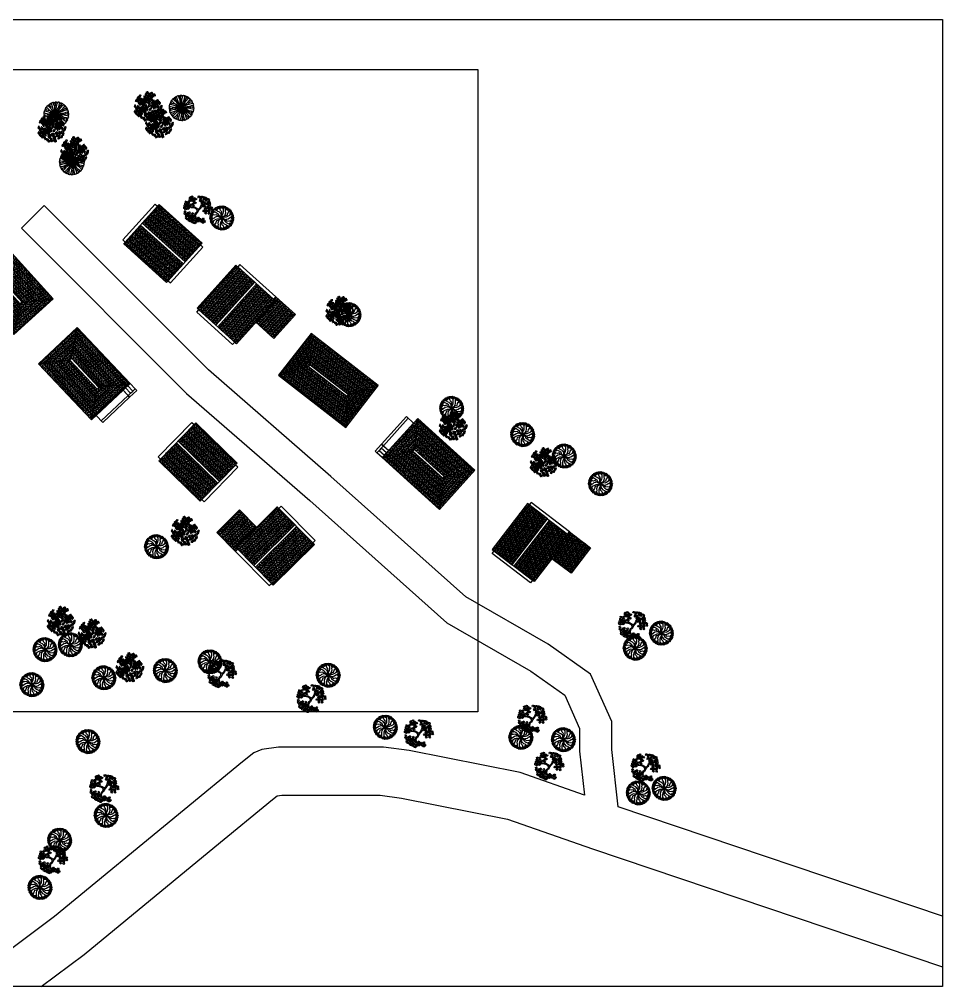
# Model space of a CAD drawing. Header units: millimetres. Extents: x -251401 to 377140, y -30451 to 275830.
# Drawn here: x 144590 to 259514, y 36999 to 157434 of the extents above; entities that cross this region are included whole.
import ezdxf

# ---------------------------------------------------------------- set-up
doc = ezdxf.new("R2010")
doc.units = ezdxf.units.MM
for name, color, linetype in [('0-S3', 3, 'Continuous'), ('0-S8', 8, 'Continuous'), ('A-WALL', 4, 'Continuous')]:
    doc.layers.add(name, color=color, linetype=linetype)
doc.styles.add('DIM', font='txt')

# ---------------------------------------------------------------- blocks, each defined once
blk = doc.blocks.new('A$C18F732BD')
at = {"layer": '0-S8'}
h = blk.add_hatch(dxfattribs=at)
h.set_pattern_fill('GOST_WOOD', color=8, scale=50)
h.set_pattern_definition([(90, (-33427, -13000), (300, -2e-14), [500, -100]), (90, (-33327, -13100), (300, -2e-14), [300, -75, 150, -75]), (90, (-33227, -13250), (300, -2e-14), [500, -100])])
h.paths.add_polyline_path([(-3600, 3300), (-3600, 150), (3600, 150), (3600, 3300)])
h.paths.add_polyline_path([(-3600, -3300), (-3600, -150), (3600, -150), (3600, -3300)])
at = {"layer": '0-S3', "ltscale": 0.3}
for points in [[(-4000, 3000), (-3600, 3000), (-3600, -3000), (-4000, -3000)], [(-3600, 3300), (-3600, 150), (3600, 150), (3600, 3300)], [(4000, 3000), (3600, 3000), (3600, -3000), (4000, -3000)], [(-3600, -3300), (-3600, -150), (3600, -150), (3600, -3300)]]:
    blk.add_lwpolyline(points, close=True, dxfattribs=at)
blk = doc.blocks.new('A$C39F81691')
at = {"layer": '0-S8'}
h = blk.add_hatch(dxfattribs=at)
h.set_pattern_fill('GOST_WOOD', color=8, scale=50)
h.set_pattern_definition([(90, (-107979.5, 11909.5), (300, -2e-14), [500, -100]), (90, (-107879.5, 11809.5), (300, -2e-14), [300, -75, 150, -75]), (90, (-107779.5, 11659.5), (300, -2e-14), [500, -100])])
h.paths.add_polyline_path([(-5300, 3300), (-3000, 150), (3000, 150), (5300, 3300)])
h.paths.add_polyline_path([(-3000, -150), (-5300, -3300), (5300, -3300), (3000, -150)])
h = blk.add_hatch(dxfattribs=at)
h.set_pattern_fill('GOST_WOOD', color=8, scale=50, angle=270)
h.set_pattern_definition([(0, (-107979.5, 11909.5), (-7e-14, -300), [500, -100]), (0, (-108079.5, 11809.5), (-7e-14, -300), [300, -75, 150, -75]), (0, (-108229.5, 11709.5), (-7e-14, -300), [500, -100])])
h.paths.add_polyline_path([(-3000, -150), (-3000, 150), (-5300, 3300), (-5300, -3300)])
h.paths.add_polyline_path([(3000, 150), (3000, -150), (5300, -3300), (5300, 3300)])
at = {"layer": '0-S3', "ltscale": 0.3}
blk.add_lwpolyline([(-5300, 3300), (-5300, -3300), (5300, -3300), (5300, 3300)], close=True, dxfattribs=at)
for points in [[(-5300, 3300), (-3000, 150), (-3000, -150), (-5300, -3300)], [(5300, 3300), (3000, 150), (3000, -150), (5300, -3300)], [(-3000, 150), (3000, 150)], [(-3000, -150), (3000, -150)]]:
    blk.add_lwpolyline(points, dxfattribs=at)
blk = doc.blocks.new('A$C443F042C')
at = {"layer": '0-S8'}
h = blk.add_hatch(dxfattribs=at)
h.set_pattern_fill('GOST_WOOD', color=8, scale=50)
h.set_pattern_definition([(90, (-107479.5, 11909.5), (300, -2e-14), [500, -100]), (90, (-107379.5, 11809.5), (300, -2e-14), [300, -75, 150, -75]), (90, (-107279.5, 11659.5), (300, -2e-14), [500, -100])])
h.paths.add_polyline_path([(-4800, 3300), (-2500, 150), (2500, 150), (4800, 3300)])
h.paths.add_polyline_path([(2500, -150), (-2500, -150), (-4800, -3300), (4800, -3300)])
h = blk.add_hatch(dxfattribs=at)
h.set_pattern_fill('GOST_WOOD', color=8, scale=50, angle=270)
h.set_pattern_definition([(0, (-107479.5, 11909.5), (-7e-14, -300), [500, -100]), (0, (-107579.5, 11809.5), (-7e-14, -300), [300, -75, 150, -75]), (0, (-107729.5, 11709.5), (-7e-14, -300), [500, -100])])
h.paths.add_polyline_path([(-2500, -150), (-2500, 150), (-4800, 3300), (-4800, -3300)])
h.paths.add_polyline_path([(4800, 3300), (2500, 150), (2500, -150), (4800, -3300)])
at = {"layer": '0-S3', "ltscale": 0.3}
blk.add_lwpolyline([(-4800, 3300), (-4800, -3300), (4800, -3300), (4800, 3300)], close=True, dxfattribs=at)
blk.add_lwpolyline([(-4800, 3300), (-4800, -3300), (4800, -3300), (4800, 3300)], close=True, dxfattribs=at)
for points in [[(-4800, 3300), (-2500, 150), (-2500, -150), (-4800, -3300)], [(4800, 3300), (2500, 150), (2500, -150), (4800, -3300)], [(-2500, 150), (2500, 150)], [(-2500, -150), (2500, -150)]]:
    blk.add_lwpolyline(points, dxfattribs=at)
at = {"layer": 'A-WALL', "color": 3}
for points in [[(-4800, 2500), (-6000, 2500), (-6000, -2100), (-4800, -2100)], [(-6000, 2500), (-5700, 2500), (-5700, -2100), (-6000, -2100)], [(-6000, -2100), (-5700, -2100), (-5700, -3300), (-6000, -3300)]]:
    blk.add_lwpolyline(points, close=True, dxfattribs=at)
at = {"layer": 'A-WALL', "color": 2}
for points in [[(-5700, -2100), (-4800, -2100), (-4800, -2500), (-5700, -2500)], [(-5700, -2900), (-4800, -2900), (-4800, -2500), (-5700, -2500)], [(-5700, -2900), (-4800, -2900), (-4800, -3300), (-5700, -3300)]]:
    blk.add_lwpolyline(points, close=True, dxfattribs=at)
blk = doc.blocks.new('A$C50C9255C')
at = {"rotation": 317.8602323437892}
blk.add_blockref('A$C443F042C', (6663, 5668), dxfattribs=at)
blk = doc.blocks.new('A$C481A1E46')
at = {"layer": '0-S8'}
h = blk.add_hatch(dxfattribs=at)
h.set_pattern_fill('GOST_WOOD', color=8, scale=50, angle=270)
h.set_pattern_definition([(0, (-297742.5, 12446.5), (-7e-14, -300), [500, -100]), (0, (-297842.5, 12346.5), (-7e-14, -300), [300, -75, 150, -75]), (0, (-297992.5, 12246.5), (-7e-14, -300), [500, -100])])
h.paths.add_polyline_path([(3300, 3600), (150, 3600), (150, -3600), (3300, -3600)])
h.paths.add_polyline_path([(-3300, 3600), (-150, 3600), (-150, -3600), (-3300, -3600)])
h.paths.add_polyline_path([(-6300, 0), (-3300, 0), (-3300, -3600), (-3000, -3600), (-3000, -4000), (-6300, -4000)])
at = {"layer": '0-S3', "ltscale": 0.3}
for points in [[(3000, 4000), (3000, 3600), (-3000, 3600), (-3000, 4000)], [(-3300, 3600), (-150, 3600), (-150, -3600), (-3300, -3600)], [(3300, 3600), (150, 3600), (150, -3600), (3300, -3600)], [(-6300, 0), (-3300, 0), (-3300, -3600), (-3000, -3600), (-3000, -4000), (-6300, -4000)], [(3000, -4000), (3000, -3600), (-3000, -3600), (-3000, -4000)]]:
    blk.add_lwpolyline(points, close=True, dxfattribs=at)
blk = doc.blocks.new('BRANCHP', base_point=(0.5, 0.5))
at = {"color": 3}
for p, q in [((0.5, 0.5), (0.531, 0.562)), ((0.5, 0.5), (0.562, 0.531)), ((0.5, 0.5), (0.565, 0.514)), ((0.531, 0.562), (0.656, 0.594)), ((0.562, 0.531), (0.719, 0.562)), ((0.565, 0.514), (0.612, 0.512)), ((0.612, 0.512), (0.673, 0.533)), ((0.656, 0.594), (0.719, 0.625)), ((0.673, 0.533), (0.728, 0.53)), ((0.719, 0.625), (0.906, 0.687)), ((0.719, 0.562), (0.812, 0.562)), ((0.728, 0.53), (0.767, 0.501)), ((0.767, 0.501), (0.824, 0.497)), ((0.812, 0.562), (0.906, 0.594)), ((0.824, 0.497), (0.869, 0.526)), ((0.869, 0.526), (0.92, 0.539)), ((0.906, 0.687), (0.97, 0.69)), ((0.906, 0.594), (0.996, 0.623)), ((0.92, 0.539), (0.961, 0.526)), ((0.951, 0.743), (0.931, 0.754)), ((0.962, 0.694), (0.951, 0.743)), ((0.961, 0.526), (0.999, 0.505)), ((0.974, 0.687), (0.962, 0.694)), ((0.97, 0.587), (0.994, 0.594)), ((0.97, 0.571), (0.97, 0.587)), ((1.008, 0.55), (0.97, 0.571)), ((0.987, 0.668), (0.974, 0.687)), ((0.982, 0.647), (0.987, 0.668)), ((0.997, 0.62), (0.982, 0.647)), ((0.994, 0.594), (0.997, 0.62)), ((0.998, 0.504), (1.008, 0.52)), ((1.008, 0.52), (1.008, 0.55))]:
    blk.add_line(p, q, dxfattribs=at)
blk = doc.blocks.new('450')
at = {"xscale": 3048, "yscale": 3048, "zscale": 3048}
for rotation in [120, 90, 59.99999999999999, 30, 150, 180, 210, 240, 270, 300.0000000000001, 330.0000000000001]:
    blk.add_blockref('BRANCHP', (0, 0), dxfattribs=dict(at, rotation=rotation))
blk.add_blockref('BRANCHP', (0, 0), dxfattribs=at)
at = {"style": 'DIM', "flags": 1}
for tag in ['XVALUE', 'YVALUE']:
    blk.add_attdef(tag, (-156, -3521), '', height=0.02, dxfattribs=at)
blk = doc.blocks.new('BRANCHS', base_point=(1.485, 0.588))
at = {"color": 3}
for p, q in [((1.515, 0.652), (1.486, 0.637)), ((1.486, 0.637), (1.492, 0.625)), ((1.497, 0.601), (1.486, 0.588)), ((1.486, 0.588), (1.5, 0.588)), ((1.492, 0.625), (1.502, 0.614)), ((1.502, 0.614), (1.497, 0.601)), ((1.5, 0.588), (1.514, 0.563)), ((1.514, 0.563), (1.521, 0.541)), ((1.531, 0.65), (1.515, 0.652)), ((1.52, 0.596), (1.526, 0.621)), ((1.529, 0.612), (1.52, 0.596)), ((1.521, 0.541), (1.534, 0.54)), ((1.526, 0.621), (1.531, 0.65)), ((1.549, 0.62), (1.529, 0.612)), ((1.529, 0.572), (1.548, 0.576)), ((1.531, 0.565), (1.529, 0.572)), ((1.541, 0.554), (1.531, 0.565)), ((1.534, 0.54), (1.541, 0.554)), ((1.548, 0.576), (1.557, 0.579)), ((1.562, 0.6), (1.549, 0.62)), ((1.557, 0.579), (1.562, 0.6))]:
    blk.add_line(p, q, dxfattribs=at)
blk = doc.blocks.new('472')
at = {"xscale": 3048, "yscale": 3048, "zscale": 3048}
for p, rotation in [((-1135, 1034), 120), ((-969, 941), 120), ((-916, 1250), 120), ((-370, 1153), 59.99999999999999), ((-230, 1425), 59.99999999999999), ((-90, 1651), 59.99999999999999), ((-72, 1059), 59.99999999999999), ((51, 1247), 59.99999999999999), ((208, 1435), 59.99999999999999), ((383, 1097), 59.99999999999999), ((454, 1575), 59.99999999999999), ((567, 1256), 59.99999999999999), ((760, 1369), 59.99999999999999), ((-1459, 99), 180), ((-1328, 743), 120), ((-1091, 659), 120), ((-1109, 34), 180), ((-960, 452), 120), ((-837, 265), 120), ((-776, 865), 120), ((-688, 706), 120), ((-697, -126), 180), ((-557, 490), 120), ((-539, 283), 120), ((-487, -4), 180), ((-329, 180), 120), ((-440, 843), 59.99999999999999), ((-346, 710), 180), ((-215, -107), 180), ((-256, 515), 59.99999999999999), ((-142, 787), 59.99999999999999), ((-75, 99), 180), ((214, 20), 120), ((112, 346), 59.99999999999999), ((164, 580), 59.99999999999999), ((252, 834), 59.99999999999999), ((635, 897), 180), ((1543, -54), 299.9999999999999), ((1578, 125), 299.9999999999999), ((-1468, -576), 180), ((-1293, -201), 180), ((-1293, -792), 180), ((-1170, -436), 180), ((-1074, -1018), 180), ((-977, -605), 180), ((-907, -924), 180), ((-890, -192), 180), ((-776, -483), 180), ((-723, -1196), 180), ((-653, -764), 180), ((-557, -417), 180), ((-399, -276), 180), ((-355, -576), 180), ((-274, -923), 240), ((-206, -501), 180), ((-154, -286), 180), ((-90, -773), 240), ((-54, -1186), 240), ((48, -220), 180), ((191, -613), 240), ((235, -829), 240), ((398, -374), 120), ((366, -1008), 240), ((410, -1242), 240), ((465, -514), 299.9999999999999), ((579, -842), 299.9999999999999), ((798, -467), 299.9999999999999), ((833, -1114), 299.9999999999999), ((886, -720), 299.9999999999999), ((1114, -429), 299.9999999999999), ((1157, -974), 299.9999999999999), ((1341, -692), 299.9999999999999), ((1385, -251), 299.9999999999999), ((-510, -1289), 240), ((-317, -1496), 240), ((68, -1440), 240), ((480, -1468), 240)]:
    blk.add_blockref('BRANCHS', p, dxfattribs=dict(at, rotation=rotation))
for p in [(342, 37), (448, 403), (614, 149), (623, -132), (632, 647), (798, 356), (868, -20), (930, 609), (1052, 290), (1122, 703), (1166, -20), (1333, 450)]:
    blk.add_blockref('BRANCHS', p, dxfattribs=at)
at = {"style": 'DIM', "flags": 1}
for tag in ['XVALUE', 'YVALUE']:
    blk.add_attdef(tag, (32, 138), '', height=0.02, dxfattribs=at)
blk = doc.blocks.new('454')
at = {"color": 3}
for points in [[(-811, 1015), (-786, 1175), (-843, 1270)], [(-659, 1038), (-747, 1193), (-766, 1317)], [(0, 0), (-19, 388), (-135, 563), (-317, 749), (-505, 823), (-633, 952), (-688, 1132), (-679, 1364)], [(-643, 983), (-472, 1155), (-418, 1286), (-398, 1471)], [(-508, 1119), (-569, 1225), (-541, 1425)], [(-257, 1174), (-404, 1180), (-491, 1287), (-512, 1435)], [(-450, 1237), (-427, 1312), (-402, 1470)], [(-276, 1351), (-339, 1486)], [(0, 0), (-65, 223), (-71, 479), (23, 755), (-158, 949), (-293, 1256), (-250, 1503)], [(-211, 1070), (-129, 1512)], [(-163, 1329), (-205, 1510)], [(149, 1174), (-1, 1212), (-36, 1324), (-71, 1512)], [(0, 0), (40, 360), (175, 567), (198, 755), (204, 1049), (-1, 1512)], [(0, 0), (327, 210), (420, 398), (490, 648), (461, 849), (508, 1024), (636, 1162), (842, 1270)], [(104, 1275), (99, 1437), (75, 1512)], [(231, 1216), (204, 1343), (151, 1512)], [(181, 1100), (251, 1262), (274, 1362), (284, 1497)], [(424, 1274), (344, 1381), (359, 1481)], [(459, 1106), (420, 1206), (426, 1306), (472, 1449)], [(480, 919), (455, 1137), (502, 1318), (546, 1423)], [(474, 1210), (624, 1268), (678, 1365)], [(570, 1090), (660, 1243), (758, 1322)], [(0, 0), (-345, 178), (-555, 165), (-807, 100), (-965, -25), (-1141, -72), (-1324, -30), (-1521, 94)], [(-1223, 119), (-1345, 120), (-1504, 244)], [(-1146, 365), (-1224, 241), (-1360, 218), (-1499, 274)], [(-1296, 229), (-1350, 286), (-1474, 387)], [(-1173, -65), (-1237, 169), (-1323, 281), (-1473, 391)], [(-1308, 436), (-1456, 449)], [(0, 0), (-225, 55), (-451, 178), (-642, 397), (-901, 337), (-1234, 374), (-1427, 535)], [(-1233, 523), (-1410, 578)], [(-1032, 352), (-1374, 644)], [(-943, 716), (-1050, 605), (-1165, 631), (-1345, 695)], [(0, 0), (-292, 215), (-404, 435), (-555, 549), (-806, 701), (-1310, 756)], [(0, 0), (-332, -145), (-578, -132), (-753, -206), (-1010, -348), (-1309, -757)], [(-1053, 728), (-1195, 804), (-1272, 821)], [(-938, 808), (-1061, 848), (-1234, 887)], [(0, 0), (-161, -168), (-380, -301), (-665, -358), (-743, -611), (-941, -881), (-1177, -968)], [(-862, 707), (-967, 848), (-1042, 918), (-1155, 995)], [(-891, 1004), (-1024, 988), (-1103, 1051)], [(-729, 950), (-834, 966), (-918, 1022), (-1019, 1134)], [(-556, 875), (-757, 962), (-891, 1094), (-960, 1184)], [(0, 0), (-327, -210), (-420, -398), (-490, -648), (-461, -849), (-508, -1024), (-636, -1162), (-842, -1270)], [(0, 0), (-40, -360), (-175, -567), (-198, -755), (-204, -1049), (1, -1512)], [(0, 0), (65, -223), (71, -479), (-23, -755), (158, -949), (293, -1256), (250, -1503)], [(0, 0), (161, 168), (380, 301), (665, 358), (743, 611), (941, 881), (1177, 968)], [(0, 0), (332, 145), (578, 132), (753, 206), (1010, 348), (1309, 757)], [(0, 0), (345, -178), (555, -165), (807, -100), (965, 25), (1141, 72), (1324, 30), (1521, -94)], [(0, 0), (19, -388), (135, -563), (317, -749), (505, -823), (633, -952), (688, -1132), (679, -1364)], [(0, 0), (292, -215), (404, -435), (555, -549), (806, -701), (1310, -756)], [(0, 0), (225, -55), (451, -178), (642, -397), (901, -337), (1234, -374), (1427, -535)], [(530, 1048), (765, 986), (905, 1005), (1075, 1080)], [(715, 1000), (776, 1105), (964, 1181)], [(821, 718), (1245, 868)], [(846, 1008), (923, 1026), (1072, 1083)], [(1032, 915), (1117, 1037)], [(1035, 44), (1212, 174), (1392, 225), (1505, 239)], [(1044, 393), (1218, 414), (1316, 444), (1439, 503)], [(1091, 459), (1049, 606), (1129, 693), (1274, 817)], [(1070, 806), (1205, 932)], [(1157, 548), (1294, 633), (1347, 691)], [(1169, 408), (1265, 495), (1385, 625)], [(1173, 65), (1237, -169), (1323, -281), (1473, -391)], [(1187, 156), (1254, 239), (1344, 284), (1491, 315)], [(1229, 52), (1406, 50), (1524, 5)], [(1285, 194), (1410, 93), (1521, 95)], [(1315, 270), (1368, 392), (1462, 430)], [(-1229, -52), (-1406, -50), (-1524, -5)], [(-1285, -194), (-1410, -93), (-1521, -95)], [(-1035, -44), (-1212, -174), (-1392, -225), (-1505, -239)], [(-1187, -156), (-1254, -239), (-1344, -284), (-1491, -315)], [(-1315, -270), (-1368, -392), (-1462, -430)], [(-1044, -393), (-1218, -414), (-1316, -444), (-1439, -503)], [(-1169, -408), (-1265, -495), (-1385, -625)], [(-1157, -548), (-1294, -633), (-1347, -691)], [(-1091, -459), (-1049, -606), (-1129, -693), (-1274, -817)], [(-821, -718), (-1245, -868)], [(-1070, -806), (-1205, -932)], [(-1032, -915), (-1117, -1037)], [(-530, -1048), (-765, -986), (-905, -1005), (-1075, -1080)], [(-846, -1008), (-923, -1026), (-1072, -1083)], [(-889, -810), (-820, -940), (-869, -1069), (-987, -1161)], [(-715, -1000), (-776, -1105), (-964, -1181)], [(-570, -1090), (-660, -1243), (-758, -1322)], [(-480, -919), (-455, -1137), (-502, -1318), (-546, -1423)], [(-459, -1106), (-420, -1206), (-426, -1306), (-472, -1449)], [(-181, -1100), (-251, -1262), (-274, -1362), (-284, -1497)], [(-149, -1174), (1, -1212), (36, -1324), (71, -1512)], [(211, -1070), (129, -1512)], [(257, -1174), (404, -1180), (491, -1287), (512, -1435)], [(643, -983), (472, -1155), (418, -1286), (398, -1471)], [(508, -1119), (569, -1225), (541, -1425)], [(556, -875), (757, -962), (891, -1094), (960, -1184)], [(659, -1038), (747, -1193), (766, -1317)], [(729, -950), (834, -966), (918, -1022), (1019, -1134)], [(811, -1015), (786, -1175), (843, -1270)], [(862, -707), (967, -848), (1042, -918), (1155, -995)], [(891, -1004), (1024, -988), (1103, -1051)], [(938, -808), (1061, -848), (1234, -887)], [(943, -716), (1050, -605), (1165, -631), (1345, -695)], [(1032, -352), (1374, -644)], [(1053, -728), (1195, -804), (1272, -821)], [(1146, -365), (1224, -241), (1360, -218), (1499, -274)], [(1223, -119), (1345, -120), (1504, -244)], [(1233, -523), (1410, -578)], [(1296, -229), (1350, -286), (1474, -387)], [(1308, -436), (1456, -449)], [(-474, -1210), (-624, -1268), (-678, -1365)], [(-424, -1274), (-344, -1381), (-359, -1481)], [(-231, -1216), (-204, -1343), (-151, -1512)], [(-104, -1275), (-99, -1437), (-75, -1512)], [(163, -1329), (205, -1510)], [(276, -1351), (339, -1486)], [(450, -1237), (427, -1312), (402, -1470)]]:
    blk.add_lwpolyline(points, dxfattribs=at)
at = {"color": 3, "style": 'DIM', "flags": 1}
for tag in ['XVALUE', 'YVALUE']:
    blk.add_attdef(tag, (0, 0), '', height=0.02, dxfattribs=at)
blk = doc.blocks.new('L', base_point=(1.368, 0.591))
at = {"color": 3}
for p, q in [((1.275, 0.567), (1.306, 0.592)), ((1.288, 0.517), (1.275, 0.567)), ((1.281, 0.65), (1.312, 0.675)), ((1.294, 0.6), (1.281, 0.65)), ((1.317, 0.508), (1.288, 0.517)), ((1.322, 0.591), (1.294, 0.6)), ((1.306, 0.592), (1.336, 0.538)), ((1.312, 0.675), (1.342, 0.621)), ((1.336, 0.538), (1.317, 0.508)), ((1.342, 0.621), (1.322, 0.591)), ((1.337, 0.489), (1.356, 0.548)), ((1.376, 0.484), (1.337, 0.489)), ((1.356, 0.548), (1.391, 0.554)), ((1.404, 0.527), (1.376, 0.484)), ((1.391, 0.554), (1.404, 0.527))]:
    blk.add_line(p, q, dxfattribs=at)
blk = doc.blocks.new('491')
at = {"color": 3}
for p, q in [((-824, 235), (-990, 347)), ((-824, 338), (-981, 432)), ((-386, 282), (-824, 338)), ((-394, 159), (-824, 235)), ((-158, 37), (-394, 159)), ((-96, 122), (-386, 282)), ((-96, -103), (-158, 37)), ((0, 0), (-96, 122)), ((0, 0), (289, 263)), ((88, -122), (254, 66)), ((254, 66), (394, 216)), ((289, 263), (377, 469)), ((377, 469), (456, 591)), ((394, 216), (473, 441)), ((456, 591), (543, 648)), ((473, 441), (605, 601)), ((543, 648), (578, 751)), ((605, 601), (754, 648)), ((-324, -460), (-447, -761)), ((-228, -516), (-342, -807)), ((-342, -807), (-272, -958)), ((-175, -366), (-324, -460)), ((-79, -451), (-228, -516)), ((-96, -103), (-175, -366)), ((88, -122), (-79, -451))]:
    blk.add_line(p, q, dxfattribs=at)
at = {"color": 3, "xscale": 3048, "yscale": 3048, "zscale": 3048}
for p, rotation in [((-955, 892), 295.0165150851705), ((-745, 1380), 295.0165150851705), ((-517, 1192), 295.0165150851705), ((-280, 1070), 295.0165150851705), ((140, 1380), 190.1248425347958), ((324, 882), 190.1248425347958), ((552, 1333), 190.1248425347958), ((824, 1277), 190.1248425347958), ((1183, 1079), 190.1248425347958), ((-1472, 300), 347.8021081598379), ((-1332, 817), 347.8021081598379), ((-1157, 347), 347.8021081598379), ((-876, 394), 295.0165150851705), ((-377, 619), 295.0165150851705), ((648, 713), 190.1248425347958), ((736, 206), 190.1248425347958), ((771, -366), 190.1248425347958), ((1095, 498), 190.1248425347958), ((1218, -28), 190.1248425347958), ((1288, 685), 190.1248425347958), ((1551, 47), 190.1248425347958), ((-131, -967), 66.16076666471406), ((-44, -1258), 66.16076666471406), ((473, -1070), 66.16076666471406), ((587, -1389), 66.16076666471406), ((1174, -385), 190.1248425347958), ((-482, -1465), 66.16076666471406)]:
    blk.add_blockref('L', p, dxfattribs=dict(at, rotation=rotation))
for p in [(-1419, -376), (-1262, -948), (-1078, -601), (-903, -1202), (-876, -516), (-701, -1089), (-482, -1108), (-473, -610)]:
    blk.add_blockref('L', p, dxfattribs=at)
at = {"color": 3, "style": 'DIM', "flags": 1}
for tag in ['XVALUE', 'YVALUE']:
    blk.add_attdef(tag, (0, 0), '', height=0.02, dxfattribs=at)

msp = doc.modelspace()

# ---------------------------------------------------------------- linework, layer by layer
at = {"color": 1}
msp.add_lwpolyline([(121647.577, 151209), (201647.577, 151209), (201647.577, 71209), (121647.577, 71209), (121647.577, 151209)], dxfattribs=at)
at = {"layer": '0-S3'}
for points in [[(259513.5, 45792.136), (219125.669, 59399.766), (218331, 66537.967), (218331, 69991.799), (215677.909, 75904.464), (210426.658, 79635.402), (200175.042, 85554.176), (183371.707, 100530.341), (168137.924, 113777.93), (147666.677, 134249.177), (144838.25, 131420.75), (165408, 110851), (180728.5, 97528), (197819.83, 82295.156), (208263.5, 76265.5), (212474, 73274), (214331, 69135.5), (214331, 66316), (214939.575, 60849.41), (206919.5, 63659), (193131, 66408), (189899, 66822.5), (176862, 66822.5), (174778.5, 66543.5), (173791.5, 66091), (172359.306, 65004.96), (165097, 59021.5), (148946.5, 45715), (137314.924, 36999)], [(147320.565, 36999), (152655.094, 40996.373), (168912.284, 54390.775), (176081.143, 60297.244), (176669.129, 60743.117), (177261.943, 60822.5), (189515.823, 60822.5), (192161.655, 60483.175), (205333.301, 57857.157), (215919.707, 54148.531), (259513.5, 39460.735)]]:
    msp.add_lwpolyline(points, dxfattribs=at)
at = {"layer": 'Defpoints'}
msp.add_lwpolyline([(101732.5, 157434.5), (259513.5, 157434.5), (259513.5, 36999), (101732.5, 36999)], close=True, dxfattribs=at)

# ---------------------------------------------------------------- block references
for name, p in [('472', (160588, 146533)), ('450', (164780, 146407.5)), ('450', (149189, 145580.5)), ('472', (148604.937, 143880.08)), ('472', (161981, 144420)), ('472', (151420.563, 140942.42)), ('450', (151120.5, 139653)), ('491', (166811.026, 133751.951)), ('454', (169784.282, 132705.63)), ('472', (184442.5, 121075)), ('454', (185619.508, 120664.255)), ('454', (198403.06, 108995.187)), ('472', (198554.5, 106781.5)), ('454', (207237.639, 105741.934)), ('472', (209878, 102227)), ('454', (212414.139, 103060.434)), ('454', (216919.139, 99612.434)), ('472', (165191.5, 93658)), ('454', (161666.56, 91773.187)), ('472', (149760, 82444.5)), ('491', (220947.028, 82017.607)), ('472', (153597, 80876)), ('454', (224508.639, 81017.434)), ('454', (150932.067, 79568.281)), ('454', (147784.067, 78950.781)), ('454', (221242.639, 79137.434)), ('472', (158306.5, 76693.5)), ('454', (168330.567, 77440.781)), ('454', (162751.567, 76357.281)), ('491', (169777.859, 75983.531)), ('454', (183026.139, 75777.434)), ('454', (146149.567, 74595.281)), ('454', (155109.567, 75455.281)), ('491', (180913.528, 72898.107)), ('491', (208414.028, 70356.607)), ('454', (190142.139, 69299.434)), ('491', (194279.028, 68531.107)), ('454', (153125.567, 67514.281)), ('454', (207013.139, 68039.934)), ('454', (212311.139, 67745.934)), ('491', (210529.528, 64496.107)), ('491', (222527.528, 64285.607)), ('491', (155122.182, 61694.417)), ('454', (221627.139, 61122.434)), ('454', (224845.139, 61681.434)), ('454', (155388.067, 58313.781)), ('454', (149605.067, 55235.781)), ('491', (148750.182, 52821.917)), ('454', (147155.567, 49347.281))]:
    msp.add_blockref(name, p)
for name, p, rotation in [('A$C18F732BD', (162458.5, 129521.901), 317.9625489978177), ('A$C39F81691', (142794.858, 124331.781), 312.2256058793145), ('A$C481A1E46', (171588.361, 121934.661), 137.9723355642662), ('A$C39F81691', (183060.314, 112478.325), 322.1544562886868), ('A$C443F042C', (195531.224, 102087.819), 317.8602323437892), ('A$C18F732BD', (166814.328, 102311.639), 315.7077224159911), ('A$C481A1E46', (176439, 91875), 314.6475015262185), ('A$C481A1E46', (208255.727, 92290.652), 142.5531524998159)]:
    msp.add_blockref(name, p, dxfattribs=dict(rotation=rotation))
at = {"layer": 'Defpoints', "rotation": 175.4766266663406}
msp.add_blockref('A$C50C9255C', (159764.547, 118440.776), dxfattribs=at)

doc.saveas('drawing.dxf')
